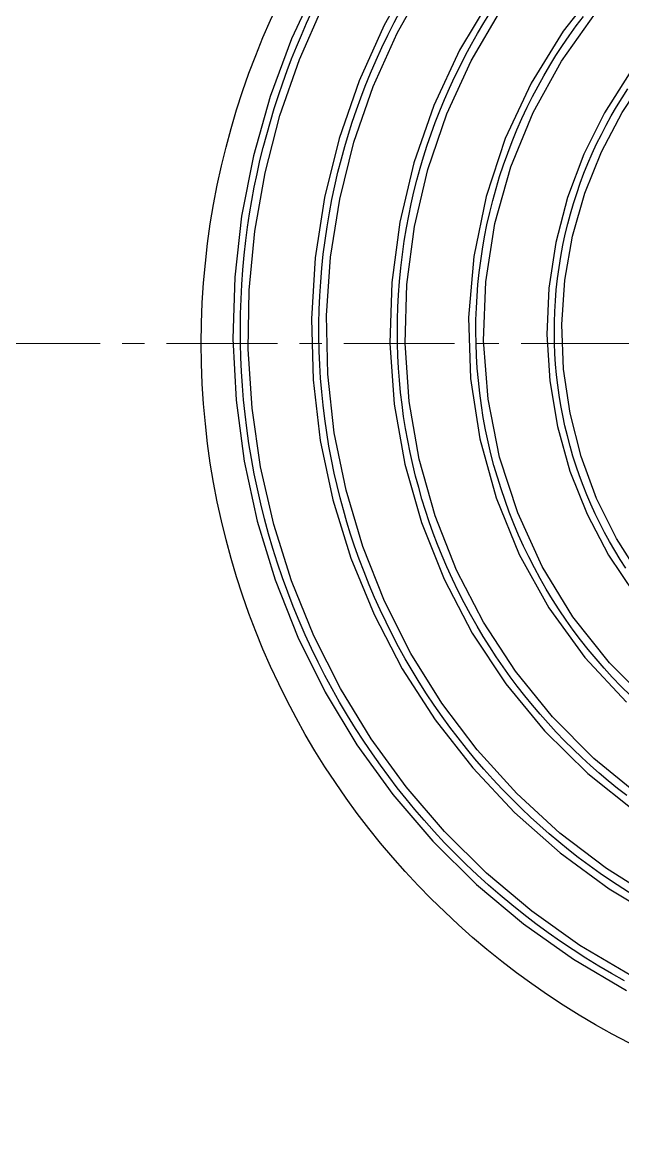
# Model space of a CAD drawing. Header units: millimetres. Extents: x 1 to 2218, y 0 to 860.
# Drawn here: x 483.3 to 552.2, y 500.9 to 627.7 of the extents above; entities that cross this region are included whole.
import ezdxf

# ---------------------------------------------------------------- set-up
doc = ezdxf.new("R2010")
doc.units = ezdxf.units.MM
doc.linetypes.add('CENTERX2', pattern=[20.32, 12.7, -2.54, 2.54, -2.54])

msp = doc.modelspace()

# ---------------------------------------------------------------- linework, layer by layer
at = {"color": 7, "linetype": 'CENTERX2', "lineweight": 18}
msp.add_line((593.83, 590.91), (279.75, 590.91), dxfattribs=at)
at = {"color": 7, "linetype": 'Continuous', "lineweight": 25, "flags": 128}
for points in [[(528.23, 633.47), (524.8, 627.37), (521.93, 621), (519.65, 614.39), (517.97, 607.61), (516.9, 600.7), (516.46, 593.73), (516.65, 586.74), (517.47, 579.8), (518.92, 572.97), (520.98, 566.29), (523.63, 559.83), (526.87, 553.64), (530.65, 547.76), (534.95, 542.26), (539.74, 537.17), (544.97, 532.55), (550.6, 528.42), (556.59, 524.83)], [(517.15, 632.18), (514.17, 625.79), (511.72, 619.18), (509.81, 612.4), (508.45, 605.48), (507.67, 598.48), (507.45, 591.44), (507.82, 584.4), (508.75, 577.42), (510.25, 570.54), (512.31, 563.8), (514.91, 557.26), (518.04, 550.96), (521.68, 544.93), (525.8, 539.23), (530.37, 533.88), (535.37, 528.93), (540.76, 524.41), (546.51, 520.35), (552.57, 516.78)], [(555.98, 527.15), (550.29, 530.73), (544.95, 534.81), (539.99, 539.35), (535.47, 544.33), (531.42, 549.69), (527.85, 555.39), (524.82, 561.39), (522.34, 567.64), (520.42, 574.09), (519.08, 580.68), (518.34, 587.37), (518.2, 594.09), (518.65, 600.8), (519.7, 607.45), (521.33, 613.98), (523.53, 620.33), (526.29, 626.47), (529.57, 632.35)], [(549.65, 632.17), (545.31, 626.68), (541.63, 620.72), (538.67, 614.38), (536.47, 607.73), (535.06, 600.87), (534.46, 593.89), (534.69, 586.89), (535.75, 579.96), (537.62, 573.21), (540.28, 566.72), (543.69, 560.6), (547.81, 554.93), (552.58, 549.79)], [(537.01, 630.49), (533.44, 624.49), (530.5, 618.17), (528.2, 611.59), (526.59, 604.8), (525.67, 597.89), (525.46, 590.92), (525.96, 583.96), (527.17, 577.09), (529.08, 570.38), (531.66, 563.9), (534.9, 557.72), (538.76, 551.91), (543.19, 546.53), (548.16, 541.63), (553.61, 537.28)], [(553.06, 518.48), (547.24, 521.94), (541.72, 525.86), (536.54, 530.21), (531.72, 534.97), (527.31, 540.11), (523.32, 545.59), (519.79, 551.37), (516.74, 557.42), (514.19, 563.7), (512.14, 570.16), (510.63, 576.77), (509.65, 583.48), (509.21, 590.24), (509.31, 597.02), (509.96, 603.77), (511.14, 610.45), (512.85, 617.02), (515.08, 623.43), (517.81, 629.64)], [(554.03, 539.12), (548.83, 543.36), (544.09, 548.12), (539.86, 553.34), (536.18, 558.96), (533.1, 564.92), (530.64, 571.17), (528.82, 577.63), (527.67, 584.25), (527.19, 590.94), (527.39, 597.65), (528.26, 604.31), (529.79, 610.85), (531.97, 617.2), (534.77, 623.3), (538.17, 629.09)], [(555.42, 549.54), (550.63, 554.3), (546.44, 559.59), (542.92, 565.35), (540.1, 571.48), (538.02, 577.89), (536.71, 584.51), (536.19, 591.23), (536.45, 597.97), (537.5, 604.63), (539.31, 611.12), (541.86, 617.36), (545.12, 623.26), (549.03, 628.75)], [(552.88, 621.81), (550.04, 617.33), (547.67, 612.59), (545.8, 607.62), (544.47, 602.48), (543.68, 597.23), (543.44, 591.93), (543.77, 586.63), (544.65, 581.39), (546.08, 576.27), (548.05, 571.34), (550.53, 566.64), (553.51, 562.23)], [(554.16, 564.26), (551.41, 568.57), (549.14, 573.15), (547.36, 577.95), (546.1, 582.91), (545.37, 587.97), (545.18, 593.07), (545.52, 598.17), (546.4, 603.21), (547.79, 608.12), (549.69, 612.86), (552.07, 617.38), (554.9, 621.63)]]:
    msp.add_lwpolyline(points, dxfattribs=at)
at = {"color": 7, "linetype": 'Continuous', "flags": 128}
for points in [[(552.35, 517.88), (550.86, 518.71), (549.39, 519.57), (547.93, 520.47), (546.46, 521.41), (545.02, 522.38), (543.59, 523.39), (542.18, 524.42), (540.79, 525.48), (539.43, 526.57), (538.09, 527.69), (536.77, 528.84), (535.47, 530.01), (534.2, 531.21), (532.96, 532.44), (531.73, 533.7), (530.54, 534.98), (529.37, 536.28), (528.32, 537.5), (527.3, 538.74), (526.3, 540), (525.32, 541.27), (524.37, 542.57), (523.44, 543.88), (522.45, 545.33), (521.5, 546.8), (520.58, 548.29), (519.69, 549.8), (518.83, 551.33), (518.01, 552.85), (517.23, 554.39), (516.47, 555.94), (515.75, 557.51), (515.05, 559.12), (514.38, 560.75), (513.74, 562.39), (513.14, 564.05), (512.57, 565.72), (512.04, 567.4), (511.54, 569.1), (511.08, 570.8), (510.65, 572.51), (510.26, 574.24), (509.9, 575.97), (509.58, 577.71), (509.29, 579.45), (509.04, 581.2), (508.85, 582.81), (508.68, 584.43), (508.55, 586.05), (508.44, 587.67), (508.37, 589.29), (508.33, 590.91), (508.31, 592.6), (508.34, 594.28), (508.39, 595.97), (508.48, 597.65), (508.6, 599.34), (508.76, 601.02), (508.94, 602.7), (509.14, 604.23), (509.37, 605.76), (509.63, 607.29), (509.91, 608.81), (510.23, 610.33), (510.56, 611.85), (510.93, 613.35), (511.33, 614.85), (511.75, 616.35), (512.19, 617.83), (512.67, 619.31), (513.17, 620.78), (513.67, 622.16), (514.19, 623.53), (514.73, 624.89), (515.3, 626.24), (515.89, 627.59), (516.55, 629)], [(552.35, 517.88), (550.86, 518.71), (549.39, 519.57), (547.93, 520.47), (546.46, 521.41), (545.02, 522.38), (543.59, 523.39), (542.18, 524.42), (540.79, 525.48), (539.43, 526.57), (538.09, 527.69), (536.77, 528.84), (535.47, 530.01), (534.2, 531.21), (532.96, 532.44), (531.73, 533.7), (530.54, 534.98), (529.37, 536.28), (528.32, 537.5), (527.3, 538.74), (526.3, 540), (525.32, 541.27), (524.37, 542.57), (523.44, 543.88), (522.45, 545.33), (521.5, 546.8), (520.58, 548.29), (519.69, 549.8), (518.83, 551.33), (518.01, 552.85), (517.23, 554.39), (516.47, 555.94), (515.75, 557.51), (515.05, 559.12), (514.38, 560.75), (513.74, 562.39), (513.14, 564.05), (512.57, 565.72), (512.04, 567.4), (511.54, 569.1), (511.08, 570.8), (510.65, 572.51), (510.26, 574.24), (509.9, 575.97), (509.58, 577.71), (509.29, 579.45), (509.04, 581.2), (508.85, 582.81), (508.68, 584.43), (508.55, 586.05), (508.44, 587.67), (508.37, 589.29), (508.33, 590.91), (508.31, 592.6), (508.34, 594.28), (508.39, 595.97), (508.48, 597.65), (508.6, 599.34), (508.76, 601.02), (508.94, 602.7), (509.14, 604.23), (509.37, 605.76), (509.63, 607.29), (509.91, 608.81), (510.23, 610.33), (510.56, 611.85), (510.93, 613.35), (511.33, 614.85), (511.75, 616.35), (512.19, 617.83), (512.67, 619.31), (513.17, 620.78), (513.67, 622.16), (514.19, 623.53), (514.73, 624.89), (515.3, 626.24), (515.89, 627.59), (516.55, 629)], [(553.47, 527.62), (552.15, 528.45), (550.84, 529.3), (549.56, 530.18), (548.29, 531.09), (547.04, 532.02), (545.91, 532.9), (544.8, 533.8), (543.71, 534.73), (542.63, 535.67), (541.57, 536.63), (540.53, 537.62), (539.42, 538.71), (538.33, 539.83), (537.26, 540.97), (536.21, 542.13), (535.19, 543.31), (534.22, 544.49), (533.26, 545.7), (532.33, 546.92), (531.43, 548.16), (530.53, 549.45), (529.66, 550.75), (528.81, 552.08), (528, 553.42), (527.21, 554.78), (526.45, 556.15), (525.71, 557.55), (525.01, 558.95), (524.33, 560.37), (523.69, 561.81), (523.07, 563.26), (522.49, 564.72), (521.93, 566.2), (521.41, 567.68), (520.95, 569.06), (520.52, 570.44), (520.12, 571.83), (519.74, 573.23), (519.39, 574.63), (519.07, 576.04), (518.75, 577.59), (518.46, 579.14), (518.21, 580.7), (517.98, 582.26), (517.79, 583.83), (517.63, 585.37), (517.51, 586.92), (517.41, 588.47), (517.35, 590.02), (517.32, 591.61), (517.32, 593.2), (517.35, 594.78), (517.42, 596.37), (517.52, 597.96), (517.65, 599.54), (517.82, 601.12), (518.02, 602.7), (518.25, 604.28), (518.51, 605.85), (518.81, 607.41), (519.14, 608.97), (519.5, 610.52), (519.89, 612.07), (520.28, 613.48), (520.7, 614.88), (521.14, 616.27), (521.61, 617.66), (522.11, 619.04), (522.63, 620.4), (523.23, 621.88), (523.86, 623.35), (524.52, 624.8), (525.21, 626.24), (525.93, 627.67), (526.66, 629.06)], [(553.47, 527.62), (552.15, 528.45), (550.84, 529.3), (549.56, 530.18), (548.29, 531.09), (547.04, 532.02), (545.91, 532.9), (544.8, 533.8), (543.71, 534.73), (542.63, 535.67), (541.57, 536.63), (540.53, 537.62), (539.42, 538.71), (538.33, 539.83), (537.26, 540.97), (536.21, 542.13), (535.19, 543.31), (534.22, 544.49), (533.26, 545.7), (532.33, 546.92), (531.43, 548.16), (530.53, 549.45), (529.66, 550.75), (528.81, 552.08), (528, 553.42), (527.21, 554.78), (526.45, 556.15), (525.71, 557.55), (525.01, 558.95), (524.33, 560.37), (523.69, 561.81), (523.07, 563.26), (522.49, 564.72), (521.93, 566.2), (521.41, 567.68), (520.95, 569.06), (520.52, 570.44), (520.12, 571.83), (519.74, 573.23), (519.39, 574.63), (519.07, 576.04), (518.75, 577.59), (518.46, 579.14), (518.21, 580.7), (517.98, 582.26), (517.79, 583.83), (517.63, 585.37), (517.51, 586.92), (517.41, 588.47), (517.35, 590.02), (517.32, 591.61), (517.32, 593.2), (517.35, 594.78), (517.42, 596.37), (517.52, 597.96), (517.65, 599.54), (517.82, 601.12), (518.02, 602.7), (518.25, 604.28), (518.51, 605.85), (518.81, 607.41), (519.14, 608.97), (519.5, 610.52), (519.89, 612.07), (520.28, 613.48), (520.7, 614.88), (521.14, 616.27), (521.61, 617.66), (522.11, 619.04), (522.63, 620.4), (523.23, 621.88), (523.86, 623.35), (524.52, 624.8), (525.21, 626.24), (525.93, 627.67), (526.66, 629.06)], [(552.62, 539.09), (551.53, 539.93), (550.49, 540.78), (549.46, 541.65), (548.45, 542.54), (547.45, 543.45), (546.46, 544.4), (545.48, 545.37), (544.53, 546.36), (543.59, 547.38), (542.68, 548.41), (541.78, 549.46), (540.91, 550.53), (540.06, 551.62), (539.23, 552.72), (538.43, 553.85), (537.65, 554.99), (536.89, 556.14), (536.15, 557.32), (535.44, 558.51), (534.69, 559.83), (533.97, 561.17), (533.28, 562.53), (532.61, 563.91), (531.98, 565.3), (531.44, 566.57), (530.92, 567.86), (530.43, 569.15), (529.97, 570.46), (529.53, 571.78), (529.12, 573.08), (528.75, 574.39), (528.4, 575.71), (528.07, 577.04), (527.77, 578.4), (527.49, 579.77), (527.25, 581.14), (527.03, 582.52), (526.84, 583.9), (526.68, 585.29), (526.55, 586.68), (526.45, 588.08), (526.37, 589.47), (526.33, 590.87), (526.31, 592.27), (526.32, 593.67), (526.37, 595.07), (526.44, 596.47), (526.55, 598.01), (526.7, 599.55), (526.88, 601.08), (527.1, 602.61), (527.35, 604.14), (527.61, 605.52), (527.89, 606.89), (528.21, 608.26), (528.55, 609.62), (528.93, 610.97), (529.32, 612.3), (529.74, 613.61), (530.19, 614.92), (530.66, 616.22), (531.17, 617.54), (531.71, 618.84), (532.28, 620.14), (532.87, 621.42), (533.49, 622.69), (534.13, 623.95), (534.81, 625.19), (535.5, 626.43), (536.23, 627.64), (536.98, 628.85)], [(552.62, 539.09), (551.53, 539.93), (550.49, 540.78), (549.46, 541.65), (548.45, 542.54), (547.45, 543.45), (546.46, 544.4), (545.48, 545.37), (544.53, 546.36), (543.59, 547.38), (542.68, 548.41), (541.78, 549.46), (540.91, 550.53), (540.06, 551.62), (539.23, 552.72), (538.43, 553.85), (537.65, 554.99), (536.89, 556.14), (536.15, 557.32), (535.44, 558.51), (534.69, 559.83), (533.97, 561.17), (533.28, 562.53), (532.61, 563.91), (531.98, 565.3), (531.44, 566.57), (530.92, 567.86), (530.43, 569.15), (529.97, 570.46), (529.53, 571.78), (529.12, 573.08), (528.75, 574.39), (528.4, 575.71), (528.07, 577.04), (527.77, 578.4), (527.49, 579.77), (527.25, 581.14), (527.03, 582.52), (526.84, 583.9), (526.68, 585.29), (526.55, 586.68), (526.45, 588.08), (526.37, 589.47), (526.33, 590.87), (526.31, 592.27), (526.32, 593.67), (526.37, 595.07), (526.44, 596.47), (526.55, 598.01), (526.7, 599.55), (526.88, 601.08), (527.1, 602.61), (527.35, 604.14), (527.61, 605.52), (527.89, 606.89), (528.21, 608.26), (528.55, 609.62), (528.93, 610.97), (529.32, 612.3), (529.74, 613.61), (530.19, 614.92), (530.66, 616.22), (531.17, 617.54), (531.71, 618.84), (532.28, 620.14), (532.87, 621.42), (533.49, 622.69), (534.13, 623.95), (534.81, 625.19), (535.5, 626.43), (536.23, 627.64), (536.98, 628.85)], [(553.04, 550.55), (551.98, 551.6), (550.95, 552.67), (550, 553.7), (549.08, 554.76), (548.19, 555.84), (547.32, 556.94), (546.47, 558.06), (545.66, 559.21), (544.87, 560.38), (544.11, 561.56), (543.38, 562.76), (542.68, 563.99), (542.01, 565.2), (541.38, 566.44), (540.78, 567.69), (540.21, 568.95), (539.65, 570.25), (539.13, 571.57), (538.65, 572.9), (538.19, 574.24), (537.77, 575.59), (537.38, 576.93), (537.03, 578.27), (536.71, 579.63), (536.42, 581), (536.16, 582.4), (535.94, 583.8), (535.75, 585.22), (535.59, 586.64), (535.47, 588.06), (535.38, 589.48), (535.33, 590.91), (535.31, 592.26), (535.32, 593.62), (535.37, 594.97), (535.44, 596.32), (535.55, 597.67), (535.69, 599.02), (535.86, 600.37), (536.06, 601.71), (536.31, 603.11), (536.58, 604.5), (536.9, 605.89), (537.24, 607.28), (537.62, 608.65), (538.03, 610.02), (538.48, 611.37), (538.96, 612.72), (539.47, 614.05), (540.01, 615.37), (540.59, 616.68), (541.2, 617.98), (541.8, 619.19), (542.43, 620.38), (543.09, 621.56), (543.77, 622.73), (544.48, 623.88), (545.23, 625.03), (546.01, 626.16), (546.81, 627.28), (547.63, 628.38)], [(553.04, 550.55), (551.98, 551.6), (550.95, 552.67), (550, 553.7), (549.08, 554.76), (548.19, 555.84), (547.32, 556.94), (546.47, 558.06), (545.66, 559.21), (544.87, 560.38), (544.11, 561.56), (543.38, 562.76), (542.68, 563.99), (542.01, 565.2), (541.38, 566.44), (540.78, 567.69), (540.21, 568.95), (539.65, 570.25), (539.13, 571.57), (538.65, 572.9), (538.19, 574.24), (537.77, 575.59), (537.38, 576.93), (537.03, 578.27), (536.71, 579.63), (536.42, 581), (536.16, 582.4), (535.94, 583.8), (535.75, 585.22), (535.59, 586.64), (535.47, 588.06), (535.38, 589.48), (535.33, 590.91), (535.31, 592.26), (535.32, 593.62), (535.37, 594.97), (535.44, 596.32), (535.55, 597.67), (535.69, 599.02), (535.86, 600.37), (536.06, 601.71), (536.31, 603.11), (536.58, 604.5), (536.9, 605.89), (537.24, 607.28), (537.62, 608.65), (538.03, 610.02), (538.48, 611.37), (538.96, 612.72), (539.47, 614.05), (540.01, 615.37), (540.59, 616.68), (541.2, 617.98), (541.8, 619.19), (542.43, 620.38), (543.09, 621.56), (543.77, 622.73), (544.48, 623.88), (545.23, 625.03), (546.01, 626.16), (546.81, 627.28), (547.63, 628.38)], [(552.49, 565.16), (551.84, 566.16), (551.22, 567.18), (550.62, 568.21), (550.05, 569.25), (549.5, 570.31), (548.98, 571.38), (548.49, 572.47), (548.03, 573.55), (547.59, 574.64), (547.18, 575.74), (546.8, 576.85), (546.44, 577.99), (546.1, 579.14), (545.8, 580.3), (545.52, 581.47), (545.27, 582.64), (545.05, 583.8), (544.86, 584.97), (544.7, 586.14), (544.56, 587.32), (544.45, 588.52), (544.37, 589.73), (544.33, 590.93), (544.31, 592.14), (544.32, 593.36), (544.36, 594.57), (544.42, 595.78), (544.53, 597.06), (544.67, 598.34), (544.84, 599.61), (545.05, 600.88), (545.28, 602.15), (545.56, 603.41), (545.84, 604.59), (546.16, 605.77), (546.5, 606.94), (546.87, 608.1), (547.27, 609.25), (547.7, 610.4), (548.16, 611.53), (548.64, 612.65), (549.15, 613.76), (549.69, 614.86), (550.25, 615.93), (550.83, 616.98), (551.44, 618.02), (552.07, 619.05), (552.74, 620.08)], [(552.49, 565.16), (551.84, 566.16), (551.22, 567.18), (550.62, 568.21), (550.05, 569.25), (549.5, 570.31), (548.98, 571.38), (548.49, 572.47), (548.03, 573.55), (547.59, 574.64), (547.18, 575.74), (546.8, 576.85), (546.44, 577.99), (546.1, 579.14), (545.8, 580.3), (545.52, 581.47), (545.27, 582.64), (545.05, 583.8), (544.86, 584.97), (544.7, 586.14), (544.56, 587.32), (544.45, 588.52), (544.37, 589.73), (544.33, 590.93), (544.31, 592.14), (544.32, 593.36), (544.36, 594.57), (544.42, 595.78), (544.53, 597.06), (544.67, 598.34), (544.84, 599.61), (545.05, 600.88), (545.28, 602.15), (545.56, 603.41), (545.84, 604.59), (546.16, 605.77), (546.5, 606.94), (546.87, 608.1), (547.27, 609.25), (547.7, 610.4), (548.16, 611.53), (548.64, 612.65), (549.15, 613.76), (549.69, 614.86), (550.25, 615.93), (550.83, 616.98), (551.44, 618.02), (552.07, 619.05), (552.74, 620.08)]]:
    msp.add_lwpolyline(points, dxfattribs=at)
at = {"color": 7, "linetype": 'Continuous'}
msp.add_circle((593.83, 590.91), 90, dxfattribs=at)
msp.add_circle((593.83, 590.91), 90, dxfattribs=at)

doc.saveas('drawing.dxf')
